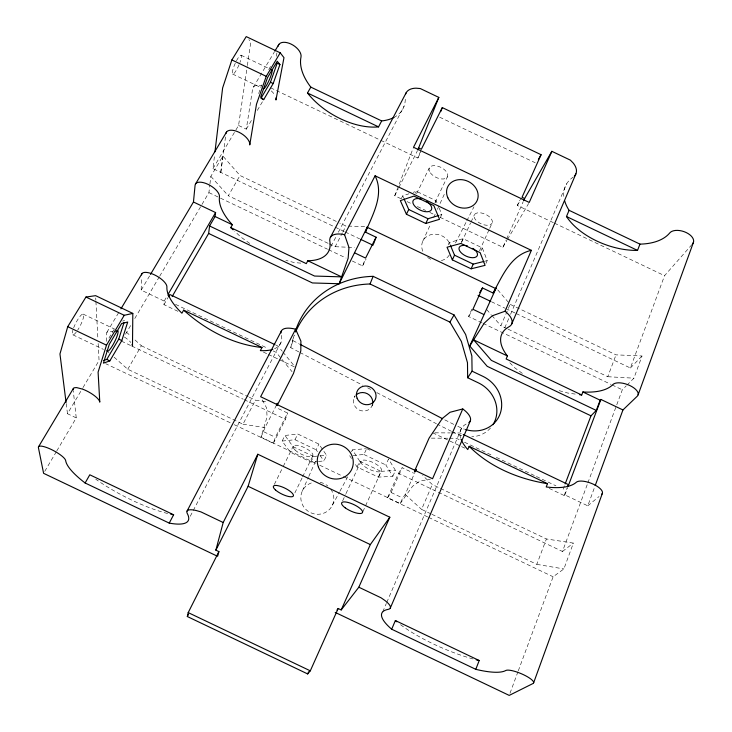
<?xml version="1.0" encoding="UTF-8"?>
<svg xmlns="http://www.w3.org/2000/svg" width="732" height="732" viewBox="0 0 732 732"><rect width="100%" height="100%" fill="white"/><g stroke="black" fill="none" stroke-linecap="round" stroke-linejoin="round"><path stroke-width="0.55" stroke-dasharray="3.66 2.75" d="M177.931 311.31L163.959 304.649L164.188 301.072L141.185 290.101L141.496 277.089M201.959 204.429L208.913 192.626L209.81 185.04M209.938 183.961L210.834 176.375L222.876 156.044L240.023 175.506L338.742 222.592M344.205 231.504L212.957 168.625L214.567 155.184M220.707 172.596L222.876 156.044M220.835 172.377L225.648 135.804M212.957 168.625L238.568 125.474L247.187 66.713M247.352 65.578L250.838 41.852L248.862 39.601M238.568 125.474L246.291 129.152L252.641 88.865A13.13 6.972 32.1 0 1 261.47 85.644M276.321 56.291L276.925 52.914M315.648 463.274L260.995 437.214L267.061 416.911L266.613 407.971L261.635 398.601M260.995 437.214L265.021 427.598L276.412 405.253M298.857 351.918L290.769 347.691L292.919 340.609A92.159 83.915 26 0 1 294.163 335.219M234.267 424.688L273.347 443.327L275.342 437.288L287.557 413.031L276.101 407.568M273.347 443.327L285.416 419.335L287.557 413.031M258.661 93.559L261.681 84.93M518.302 670.814L553.118 576.77L563.887 568.947L573.366 543.107L546.401 538.962L432.31 484.538L422.666 475.471M626.949 385.151L633.912 378.179L642.056 355.981L616.024 354.855L510.113 304.329L497.65 289.744M549.201 488.39L564.162 495.527L564.866 494.905L587.778 505.83L594.805 486.652M510.003 693.259L517.908 671.885M427.644 516.92L387.539 497.787L398.501 473.275L562.469 551.48L587.439 484.026M587.833 482.955L622.31 389.808L626.171 385.929M516.142 313.516L630.38 368.004L664.546 275.68L692.582 243.847M564.162 495.527L566.797 488.555M564.866 494.905L567.675 487.475M563.155 489.26L564.765 484.996M431.871 514.294L536.803 564.354L546.401 538.962M508.063 329.162L607.761 376.715L616.024 354.855M352.293 261.013L362.605 265.936L365.213 259.073M400.907 198.674L394.731 195.728L413.525 147.26M380.796 140.334L417.853 158.011L420.964 150.225M382.717 611.851L386.313 603.479M386.761 602.436L461.846 427.698M504.723 327.909L508.758 318.512M510.552 314.339L566.65 183.778M430.837 513.809L421.586 509.39L432.31 484.538M507.038 328.677L500.871 325.731L510.113 304.329M343.491 476.559L400.203 503.607L402.664 498.016L405.189 494.457L415.309 471.499M302.371 490.907L308.337 477.465M308.794 476.431L315.684 460.913M440.051 217.34L502.875 247.306L506.114 240.041M506.581 238.998L523.234 201.62M553.365 222.647L517.341 205.463L519.638 200.321M482.022 322.894L468.608 316.498L472.213 308.437M387.539 497.787L391.089 492.499L402.17 467.702L413.626 473.165M485.92 263.465L487.201 260.619L482.297 247.864L463.082 238.696L449.256 242.521L447.929 245.348M392.828 476.285L395.463 470.411L388.527 459.019L385.837 464.957L392.828 476.285L378.353 477.136L357.088 466.998L355.24 464.17M479.497 250.747L489.232 229.363M489.699 228.347L492.014 223.251A9.781 5.234 24.5 0 0 480.997 212.911A9.781 5.234 24.5 0 0 476.614 220.872A9.781 5.234 24.5 0 0 492.014 223.251M480.997 250.728L482.297 247.864M378.353 477.136L380.988 471.344L395.463 470.411M362.889 511.65L381.436 470.85A11.282 3.87 24.9 0 0 367.949 460.648A11.282 3.87 24.9 0 0 364.426 466.403A11.282 3.87 24.9 0 0 381.436 470.85M422.849 241.057L430.352 224.678M433.646 217.514L435.522 213.424M437.397 209.334L445.376 191.93M354.233 397.522L355.093 395.664M461.306 242.502L463.082 238.696M357.088 466.998L359.769 461.224L352.412 449.878L365.588 448.698M461.636 242.228L470.594 222.949M471.069 221.933L474.373 214.833M352.97 455.423L363.941 454.517L366.229 449.585M342.668 500.77L345.504 494.667M345.971 493.652L361.077 461.133M351.506 451.818L352.412 449.878M440.444 217.395L441.826 214.522L438.99 207.632M318.466 461.416L323.901 460.977L326.609 455.331L318.914 444.104L297.796 434.03L284.968 435.467L282.159 441.067L290.284 452.202L310.853 462.02L317.377 461.499M294.859 492.892L302.16 477.822M302.645 476.816L312.875 455.716M317.441 451.671L316.151 449.805L318.914 444.104M310.853 462.02L313.552 456.448L326.609 455.331M434.991 202.398L447.453 176.696M435.22 202.673L436.162 200.742L416.343 191.29L413.196 192.342M274.372 484.364L282.79 467.345M283.284 466.348L293.184 446.328M415.392 193.211L416.343 191.29M416.6 193.623L429.272 168.021M282.159 441.067L294.978 439.712L297.796 434.03M401.292 198.72L402.719 195.865L409.005 193.751M362.605 265.936L366.082 259.037M417.853 158.011L420.891 151.963M394.731 195.728L398.318 188.618M398.83 187.612L417.267 151.076M372.002 405.995L372.927 404.174M455.524 242.923L466.275 221.86M466.787 220.854L473.961 206.817M114.11 357.189L127.761 369.248L242.987 424.203L255.459 400.184L267.555 401.859M329.025 243.765L335.192 246.711L342.356 232.922M342.869 231.934L345.934 226.023L339.767 223.086M190.265 516.27L281.344 341.597M331.02 246.318L336.281 236.244M338.376 232.209L404.064 106.231M332.383 505.226L339.373 492.27M339.913 491.273L347.975 476.322M517.341 205.463L521.513 198.18M164.188 301.072L167.619 295.179M163.959 304.649L168.232 297.274M127.761 369.248L141.368 345.769L133.846 338.916M328 243.28L228.302 195.728L240.023 175.506M502.875 247.306L506.883 240.48M507.459 239.51L528.65 203.423M44.743 471.371L56.199 451.928M56.767 450.949L76.238 417.89L73.273 390.531M125.501 334.24L131.879 323.425M134.77 318.512L159.1 277.199M159.677 276.22L201.382 205.408M246.291 129.152L252.668 118.328M257.307 110.45L263.108 100.604M76.238 417.89L67.481 413.717L82.405 388.573M82.981 387.603L99.058 360.528L98.152 343.454M141.185 290.101L149.895 275.415M108.94 338.083L114.558 328.641M268.708 69.558L271.005 65.697M106.863 332.392L119.17 311.795M253.336 87.163L274.235 52.173M468.608 316.498L472.927 309.288M398.501 473.275L402.17 467.702M400.203 503.607L412.555 486.304L419.93 481.098L430.462 479.131M630.38 368.004L642.056 355.981M587.778 505.83L599.051 496.525M562.469 551.48L573.366 543.107M439.703 215.171L441.826 214.522M485.051 261.159L487.201 260.619M122.592 321.046L124.632 320.561M431.349 438.139L448.332 438.23M449.466 438.23L456.265 438.267L460.373 440.234M434.863 432.822L450.253 432.923M451.351 432.932L460.144 432.987L462.212 433.966M348.203 226.087L366.339 226.609M335.192 246.711L354.517 247.498M607.761 376.715L633.912 378.179M300.751 263.136L294.108 262.523L285.837 260.372M575.242 394.091L567.703 393.02L558.333 390.421M242.987 424.203L265.021 427.598M536.803 564.354L563.887 568.947M439.658 117.184L535.211 162.751M240.956 55.165L270.721 69.366M270.648 87.803L379.762 139.849M554.399 223.141L664.546 275.68M232.584 74.033L261.251 87.712M407.093 201.62L412.235 204.082M417.386 206.534L425.631 210.468M429.748 212.426L434.9 214.888M345.23 231.998L359.641 238.87M491.437 301.73L504.824 308.117M505.849 308.602L515.108 313.022M208.913 192.626L327.533 249.209M328.567 249.694L346.108 258.067M483.047 323.379L610.964 384.392M611.989 384.886L622.31 389.808M453.758 424.377L443.665 419.29M457.775 426.289L460.794 427.726A30.817 27.853 35.7 0 0 464.546 429.245M275.937 345.12L277.995 346.099L282.186 351.204M451.488 431.331L437.443 424.267M452.477 431.807L456.448 433.701A30.415 27.569 35.9 0 0 463.978 436.226M175.506 304.356L268.003 348.478M273.146 350.93L276.229 352.403L281.262 358.534M464.481 442.192L492.233 455.432M496.342 457.39L535.403 476.02M536.428 476.514L555.963 485.828M263.355 352.055L267.372 353.968M268.37 354.444L278.407 359.229M279.404 359.705L294.456 366.888M432.667 432.813L464.765 448.121M366.686 448.606L370.657 450.5M83.119 314.083L114.613 329.107M141.368 345.769L248.267 396.753M249.292 397.247L255.459 400.184M363.941 454.517L385.837 464.957M121.448 341.13L130.735 345.55M131.76 346.044L243.134 399.169M244.168 399.663L285.416 419.335M359.769 461.224L380.988 471.344M294.978 439.712L316.151 449.805M72.889 334.826L103.395 349.374M263.767 431.77L275.342 437.288M391.089 492.499L402.664 498.016M313.552 456.448L293.029 446.657L284.968 435.467M319.774 465.241L342.457 476.065M230.159 422.721L105.719 363.703M428.678 517.414L553.118 576.77M292.919 340.609L298.995 343.775M299.873 352.449L362.587 385.188M367.647 387.832L370.676 389.415M376.751 392.581L436.428 423.737M249.804 243.472L241.038 237.205L234.698 231.294M522.337 373.402L514.623 367.702L509.225 362.139M107.293 351.159L108.995 352.668M405.189 494.457L421.586 509.39M126.325 332.053L130.506 335.869M210.834 176.375L228.302 195.728M486.688 309.554L491.172 314.659M491.913 315.51L500.871 325.731M282.881 352.055L294.758 366.512M281.985 359.412L292.041 371.691M320.03 455.396L323.901 460.977M349.676 455.697L351.534 458.525M402.719 195.865L403.579 197.814M449.256 242.521L450.134 244.634M436.162 200.742L436.967 202.709M66.209 403.57L67.481 413.717M95.736 297.942L95.855 300.212M95.919 301.355L97.905 338.907M106.762 341.387L106.469 333.646A14.649 4.923 29.2 0 1 112.847 331.843M449.357 254.946A14.979 12.993 25.8 0 1 440.188 260.793M430.764 259.302A14.979 12.993 25.8 0 1 427.442 257.216M422.812 251.259A14.979 12.993 25.8 0 1 430.718 234.707A14.979 12.993 25.8 0 1 449.823 243.774M330.763 489.168A16.626 16.012 26.8 0 1 325.072 512.629A16.626 16.012 26.8 0 1 301.858 503.296A16.626 16.012 26.8 0 1 313.708 482.306M320.113 482.333A16.626 16.012 26.8 0 1 327.835 486.021M124.431 337.04A14.649 4.923 29.2 0 1 130.763 342.448M167.637 513.498A68.515 17.586 27.4 0 1 95.746 479.204M563.814 196.332A57.645 33.086 20.2 0 1 573.083 177.19M281.454 335.402A63.931 24.934 28.5 0 1 273.924 348.972M405.281 99.278A57.59 33.114 30.5 0 1 393.962 117.459M490.504 428.028A30.415 27.569 35.9 0 1 471.747 436.812M290.769 347.691A90.969 83.073 26 0 1 294.356 335.046M473.046 658.956A68.588 17.568 23.5 0 1 399.251 623.728M460.629 438.029A63.986 24.906 22.4 0 1 467.757 423.242M271.27 90.905A13.13 6.972 32.1 0 1 275.076 95.627M236.482 60.783A10.34 2.031 -66.1 0 1 241.075 55.202A10.34 2.031 -66.1 0 1 239.959 62.458M238.98 64.901A10.34 2.031 -66.1 0 1 232.675 74.097A10.34 2.031 -66.1 0 1 235.311 63.181M73.657 327.835A11.575 2.58 -63.1 0 1 83.247 314.138A11.575 2.58 -63.1 0 1 77.665 330.169M76.21 332.209A11.575 2.58 -63.1 0 1 72.834 330.278M372.542 404.494A9.845 9.113 26.1 0 1 359.192 410.021A9.845 9.113 26.1 0 1 355.057 396.149M430.343 172.816A10.074 5.554 26.3 0 0 446.557 177.858A10.074 5.554 26.3 0 0 438.239 166.301A10.074 5.554 26.3 0 0 430.343 172.816M295.069 450.015A10.916 3.623 25.9 0 0 312.171 456.42A10.916 3.623 25.9 0 0 301.886 446.557A10.916 3.623 25.9 0 0 295.069 450.015"/><path stroke-width="1.1" d="M66.063 402.444L59.96 353.959L67.728 326.673L85.964 297.036L95.618 295.664L132.821 313.406L132.483 346.053A14.649 4.923 29.2 0 0 132.053 344.406M150.472 274.436L193.458 202.005L195.087 185.26A13.725 6.231 30.8 0 1 208.053 184.354A13.725 6.231 30.8 0 1 219.463 196.881A61.433 28.42 29.2 0 0 232.346 224.761L230.726 227.597L233.105 229.821M214.97 151.826L222.62 87.986L231.87 59.942L246.227 36.6L280.219 52.814L283.979 57.663L275.955 99.991A13.13 6.972 32.1 0 0 275.918 97.932M172.185 296.487L208.647 233.453L209.581 225.978L215.071 216.516L215.592 212.564L193.458 202.005M338.175 608.502L310.304 670.832L307.66 673.934L187.328 616.536L188.206 612.602L218.895 551.608L215.867 550.162L223.187 522.511L257.81 454.252L389.827 517.222L358.826 587.21L341.194 609.939L338.175 608.502L336.985 610.058M73.154 389.433L73.465 388.308L74.673 387.685L76.686 387.612L82.579 389.122A14.997 4.374 28.7 0 1 99.781 402.133L98.097 372.149L106.488 345.165L124.239 315.3L132.821 313.406M217.605 556.311L218.895 551.608M215.867 550.162L248.111 486.286L257.81 454.252M276.778 405.4L277.455 403.222L276.412 405.253M103.523 360.537L106.762 359.421L118.749 339.117L123.983 322.629M121.805 340.581L127.716 322.034L121.64 323.526L109.297 344.324L103.422 363.145L109.837 360.894L121.805 340.581L118.749 339.117M280.219 52.814L266.238 76.329L256.502 104.154L249.749 144.945A13.405 6.643 31.4 0 0 238.888 132.218A13.405 6.643 31.4 0 0 225.932 133.59M260.94 98.362L270.456 82.24L277.19 63.19L279.935 64.508L273.182 83.54L263.685 99.671L261.855 98.802M208.647 233.453L312.427 282.955L339.181 283.742L348.158 258.268L348.972 247.508L344.58 234.707L375.095 175.799L531.377 250.344L505.034 311.237A21.795 10.34 23.4 0 1 509.069 326.728A61.497 28.402 21.6 0 0 507.413 355.962L506.141 358.964L581.702 395.005L582.882 391.959A61.497 28.402 21.6 0 0 612.913 384.547A13.743 6.222 20 0 1 629.913 385.572A13.743 6.222 20 0 1 637.288 396.177L622.941 409.957L595.198 485.591M339.181 283.742L367.473 226.636L365.46 232.145L376.102 237.223L373.402 244.25M533.655 682.746L602.445 493.158M638.139 394.758L693.506 242.164M365.46 232.145C372.652 214.567 384.483 194.813 375.095 175.799M567.547 486.56L568.307 484.575L463.237 434.46M565.168 483.934L590.98 415.822L596.296 410.432L600.167 400.203L600.899 399.443L622.941 409.957M568.069 486.414L600.899 399.443M475.8 669.332L479.204 660.529L395.362 620.544L391.693 629.218L475.8 669.332A68.817 17.165 23.5 0 0 505.73 670.521A15.381 3.761 22.7 0 1 523.609 674.758A15.381 3.761 22.7 0 1 532.997 683.523L509.207 695.4L335.201 612.4M461.004 439.118A63.986 24.906 22.4 0 0 467.775 449.558L469.148 446.319L547.472 483.678L546.209 486.963A63.986 24.906 22.4 0 0 576.285 482.278A14.301 5.463 21 0 1 593.615 484.328A14.301 5.463 21 0 1 601.649 494.374M564.701 200.943A57.645 33.086 20.2 0 0 569.093 210.322L566.476 216.516L637.526 250.408L639.96 244.122A57.645 33.086 20.2 0 0 669.734 232.95A12.883 7.256 18 0 1 686.168 232.529A12.883 7.256 18 0 1 692.582 243.847M417.78 150.06L438.816 97.402L420.296 88.554L416.05 88.179A20.395 12.032 28 0 0 405.537 94.199M295.591 331.999A90.969 83.073 26 0 1 370.035 283.989L373.128 276.339L454.05 314.934L465.653 334.515L471.856 355.999L472.067 371.179L467.666 377.749L478.353 382.845A30.415 27.569 35.9 0 1 492.975 424.725M440.673 111.639L442.311 107.604L541.067 154.708L522.035 197.274L524.624 198.509L551.864 151.323L570.393 160.143L573.348 163.199A20.414 12.023 22.6 0 1 574.254 176.229M390.312 608.036L470.283 420.937M511.714 324.002L575.883 173.887M414.541 471.106L429.089 438.12L442.384 418.411L450.024 412.272L462.761 408.941L432.566 478.737L260.638 396.726L295.618 329.217L300.907 341.149L300.806 350.884L293.486 373.439L277.117 405.565M590.98 415.822L487.21 366.32L469.724 346.007L496.177 288.033L493.094 293.029L482.461 287.95L479.707 292.58M493.094 293.029C502.271 276.33 510.689 254.91 531.377 250.344M415.309 471.499L416.233 469.413L414.925 471.289M551.864 151.323L529.227 202.444L413.525 147.26L438.816 97.402M341.194 609.939L370.328 544.581L389.827 517.222M523.7 200.586L524.624 198.509M307.66 673.934L308.593 671.848M482.461 287.95L472.927 309.288L483.66 314.412M471.115 268.809L485.069 265.368L480.128 252.641L460.867 243.454L447.042 247.233L452.339 259.86L471.115 268.809L473.247 264.124L483.98 261.434M452.339 259.86L454.517 255.184L450.573 245.687M425.75 223.47L439.529 219.307L433.82 205.564L413.955 196.094L400.34 200.614L406.416 214.247L425.75 223.47L428.046 218.731L438.642 215.492M406.416 214.247L408.749 209.526L404.009 198.793M442.311 107.604L421.358 149.246L418.796 148.029M187.328 616.536L188.353 614.496M376.102 237.223L365.588 258.094L354.855 252.97M187.053 511.082L281.436 330.864M330.342 237.488L406.077 92.891M169.229 523.106L173.63 514.779L89.789 474.793L85.122 482.992L169.229 523.106A68.753 17.184 27.3 0 0 187.346 513.644A24.412 6.277 26.4 0 1 196.341 510.561L200.961 511.906L223.187 522.511M141.541 274.921A14.283 5.472 29.8 0 1 154.498 274.875A14.283 5.472 29.8 0 1 166.905 287.017A63.931 24.934 28.5 0 0 181.92 313.214L183.668 310.148L261.992 347.508L260.345 350.619A63.931 24.934 28.5 0 0 272.826 349.365M344.58 234.707A21.786 10.34 27.3 0 0 329.839 241.24A61.433 28.42 29.2 0 1 307.815 260.757L306.296 263.639L230.726 227.597M278.142 46.171A12.865 7.265 32.7 0 1 291.034 44.066A12.865 7.265 32.7 0 1 300.989 57.069A57.59 33.114 30.5 0 0 310.825 87.126L307.486 92.982L378.545 126.874L381.683 120.926A57.59 33.114 30.5 0 0 393.962 117.459M538.386 159.448L541.067 154.708M467.666 377.749L467.483 362.724L461.38 341.469L449.942 322.098L454.05 314.934M168.186 294.191L215.592 212.564M168.772 296.359L169.842 294.511L274.903 344.626M38.631 446.63L73.465 388.308M120.926 308.858L142.017 273.548M195.673 183.714L226.581 131.961M274.82 51.203L278.883 44.396M469.724 346.007L484.218 323.169L492.197 315.821L505.034 311.237M261.992 347.508C232.648 344.443 205.344 329.729 183.668 310.148M579.552 394.704L581.702 395.005M547.472 483.678C518.631 479.103 489.973 467.236 469.148 446.319M310.825 87.126L381.683 120.926M569.093 210.322L639.96 244.122M231.87 59.942L266.238 76.329M270.456 82.24L273.182 83.54M408.749 209.526L428.046 218.731M454.517 255.184L473.247 264.124M367.793 227.57L495.171 288.326M360.666 239.355L373.018 245.247M478.06 295.353L490.413 301.245M370.035 283.989L449.942 322.098M215.071 216.516L232.346 224.761M307.815 260.757L341.597 276.87L314.55 276.046L209.581 225.978M507.413 355.962L473.631 339.849L491.337 360.364L596.296 410.432M582.882 391.959L600.167 400.203M472.067 371.179L482.9 376.34A30.817 27.853 35.7 0 1 500.377 413.086A30.817 27.853 35.7 0 1 465.515 429.556M85.964 297.036L124.239 315.3M67.728 326.673L106.488 345.165M106.762 359.421L109.837 360.894M248.111 486.286L370.328 544.581M358.826 587.21L381.061 597.806L384.995 600.542A24.43 6.268 24.5 0 1 388.079 609.39A68.817 17.165 23.5 0 0 391.693 629.218M216.571 555.826L43.6 473.32L38.412 447.627A15.363 3.761 28.2 0 1 51.231 449.448A15.363 3.761 28.2 0 1 65.679 460.629A68.753 17.184 27.3 0 0 85.122 482.992M188.206 612.602L310.304 670.832M300.001 344.305L442.65 418.759M263.685 99.671L260.702 97.045L267.509 77.656L277.245 61.25L279.935 64.508M637.526 250.408A57.801 32.903 20.3 0 1 566.476 216.516M472.89 248.349A9.919 5.06 24.5 0 1 474.4 257.563A9.919 5.06 24.5 0 1 459.742 250.966A9.919 5.06 24.5 0 1 467.419 245.888M462.761 408.941A22.692 9.077 23.8 0 1 468.864 422.62M426.756 201.538A10.221 5.371 26.3 0 1 428.815 211.548A10.221 5.371 26.3 0 1 413.726 204.768A10.221 5.371 26.3 0 1 421.12 199.013M280.987 333.005A22.683 9.086 27 0 1 295.618 329.217M295.435 330.965A92.159 83.915 26 0 1 373.128 276.339M378.545 126.874A57.746 32.931 30.4 0 1 307.486 92.982M173.63 514.779A68.515 17.586 27.4 0 1 170.721 514.203M479.204 660.529A68.588 17.568 23.5 0 1 476.175 659.788M396.845 621.797A68.588 17.568 23.5 0 1 395.362 620.544M271.956 69.961A10.34 1.766 -65.9 0 1 268.653 81.279A10.34 1.766 -65.9 0 1 263.163 88.444M271.133 70.126A10.34 1.766 -65.9 0 1 271.471 69.906M116.919 330.754A11.575 2.233 -63.3 0 1 114.439 342.128A11.575 2.233 -63.3 0 1 106.973 350.353M115.876 331.651A11.575 2.233 -63.3 0 1 116.425 331.111M356.109 394.969A9.845 9.113 26.1 0 1 367.4 393.743A9.845 9.113 26.1 0 1 372.698 403.716M447.847 197.796A16.241 13.752 25.8 0 0 475.031 203.789A16.241 13.752 25.8 0 0 464.161 180.045A16.241 13.752 25.8 0 0 447.847 197.796M345.266 507.862A11.474 3.559 24.9 0 0 362.422 512.674A11.474 3.559 24.9 0 0 348.578 502.6A11.474 3.559 24.9 0 0 345.266 507.862M318.466 467.199A18.19 17.266 26.5 0 0 349.283 473.128A18.19 17.266 26.5 0 0 338.065 444.498A18.19 17.266 26.5 0 0 318.466 467.199M275.406 489.891A11.09 3.331 25.9 0 0 292.718 496.534A11.09 3.331 25.9 0 0 282.076 486.908A11.09 3.331 25.9 0 0 275.406 489.891M357.088 398.245A9.974 9.214 26.1 0 0 373.924 401.639A9.974 9.214 26.1 0 0 367.684 386.203A9.974 9.214 26.1 0 0 357.088 398.245"/></g></svg>
